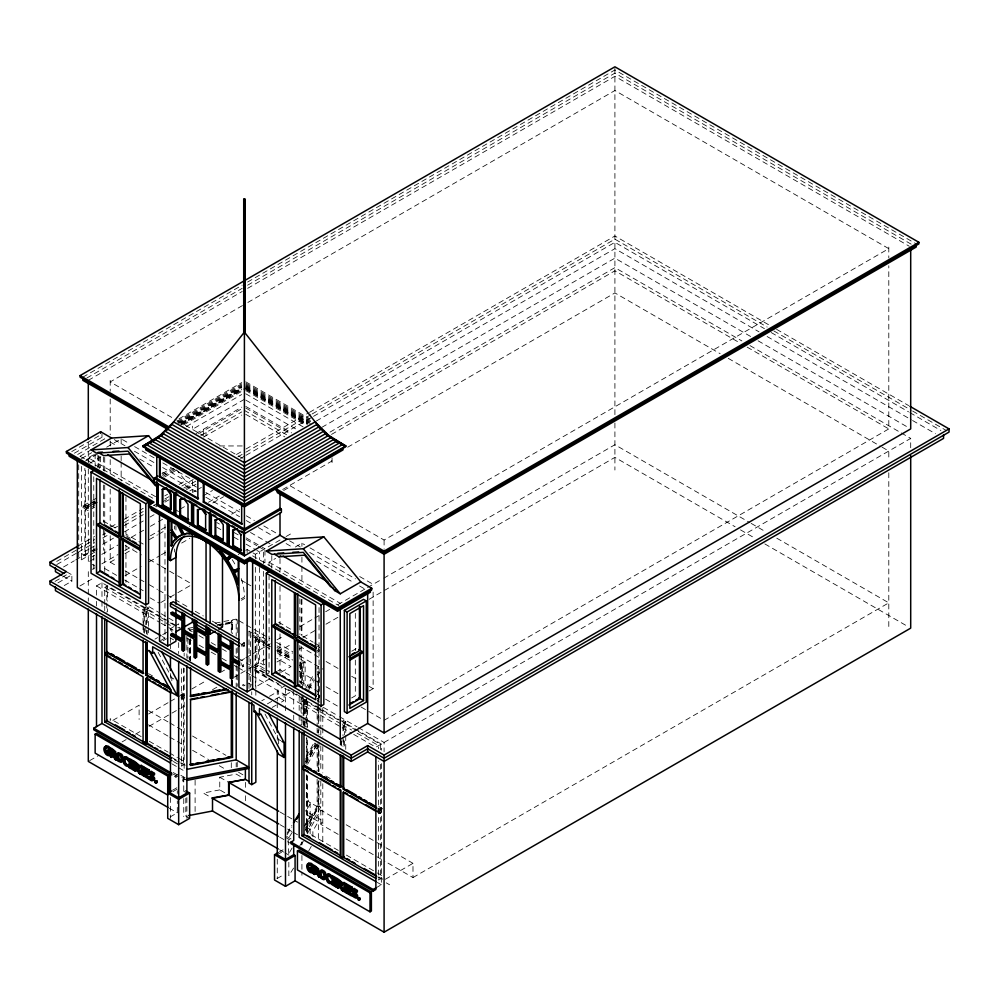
<?xml version="1.0" encoding="UTF-8"?>
<svg xmlns="http://www.w3.org/2000/svg" width="999" height="999" viewBox="0 0 999 999"><rect width="100%" height="100%" fill="white"/><g stroke="black" fill="none" stroke-linecap="round" stroke-linejoin="round"><path stroke-width="0.75" stroke-dasharray="5 3.75" d="M305.657 688.536L313.124 675.599M316.858 669.13L318.356 666.545L318.356 702.11M307.804 687.974L313.249 678.558M308.728 688.149L313.386 680.082M308.866 689.672L313.524 681.605M317.407 674.874L318.968 672.177L318.968 701.173M306.256 756.28L314.023 742.831M305.619 759.153L314.935 743.006M304.982 762.025L315.859 743.181M305.619 762.312L315.721 744.829M305.756 763.835L318.968 740.971M316.92 744.879L306.818 762.374L306.818 737.961M307.592 764.198L318.469 745.354L318.356 771.703M289.598 852.347L292.332 847.602M304.658 826.248L310.14 816.757L304.258 826.023M306.256 825.074L317.133 806.23L317.133 778.77M305.619 827.934L318.044 806.405L318.044 780.469M305.657 829.27L318.356 807.279L307.118 800.786L307.118 802.372L310.14 804.108L306.056 810.539M304.982 830.806L318.968 806.593L318.968 780.644M320.804 780.993L320.804 806.942L306.818 831.156L306.818 774.7M307.118 833.815L320.804 810.102L338.174 820.129M301.236 844.829L303.284 841.27M312.874 836.613L312.874 830.993L318.356 821.503L306.393 814.597M338.174 834.365L320.804 824.337L322.789 820.903L305.145 810.713M308.766 850.761L312.188 844.829M287.088 833.154L291.895 825.386M287.088 834.727L291.895 826.96M307.118 802.372L308.591 800.062M292.183 832.392L288.099 838.823L288.836 854.782M299.85 845.616L302.06 842.145M293.606 868.094L288.836 875.624L288.836 862.224M82.817 377.172L242.17 285.165M247.577 282.055L614.909 69.967L916.183 243.906M86.863 377.997L242.17 288.336M247.577 285.214L614.909 73.127L912.137 244.73M88.299 380.332L242.233 291.458M247.627 288.349L614.909 76.299L909.352 246.291M242.457 305.569L110.202 381.918L176.336 420.092M247.852 302.447L614.909 90.522L888.798 248.651L384.091 540.047L288.274 484.727M71.753 451.56L100.674 434.852M74.376 453.196L101.985 437.262L104.72 438.848L77.335 454.657L154.196 499.025M79.982 456.293L90.21 450.387M81.443 458.603L91.671 452.709M93.556 454.782L88.299 457.817L158.154 498.151M106.693 447.19L119.843 439.597M86.114 459.865L94.83 454.832M85.552 460.976L99.251 453.071M89.66 463.349L100.862 456.88M178.996 418.806L241.733 382.58M177.06 421.191L241.708 383.866M177.585 422.04L241.733 385.002M177.984 422.814L241.746 386.001M178.484 423.401L241.721 386.9M179.932 423.214L241.721 387.55M181.493 423.014L241.733 388.236M181.543 423.464L241.733 388.711M180.906 424.113L241.733 389.048M181.119 424.213L241.721 389.235M180.906 424.9L241.708 389.797M182.817 424.188L244.405 388.636M183.629 424.912L241.708 391.371M186.326 426.523L241.708 394.543M244.405 399.313L192.37 429.358L192.37 426.186M196.016 433.566L241.758 407.167M198.451 433.741L241.758 408.753M200.886 435.502L241.758 411.9M88.299 510.789L82.817 507.629L82.817 506.043L91.533 501.011M92.77 500.299L96.516 498.139M203.571 437.112L241.758 415.072M82.817 507.629L89.036 504.033M90.285 503.309L95.267 500.437M91.096 503.633L84.865 507.23L84.865 468.356M92.345 502.922L94.83 501.486M88.049 506.193L85.552 507.629L85.552 468.756M93.019 503.309L95.517 501.873M91.096 505.219L84.865 508.816L84.865 555.456L91.096 551.873M92.345 504.495L97.315 501.623M88.049 507.767L85.552 509.203L85.552 555.856L88.049 554.42M93.019 504.895L98.002 502.022M92.033 507.055L94.518 505.619M92.033 508.628L94.518 507.192M161.95 473.801L171.191 468.456M162.038 475.324L173.901 468.481M163.274 476.198L175.15 469.343M164.673 476.973L177.859 469.355M179.108 484.453L185.527 480.744L176.761 470.067M78.334 545.791L94.555 536.426M110.777 527.06L117.532 523.164M124.288 519.268L143.207 508.341M164.76 495.891L167.532 494.293M181.855 486.026L193.219 479.47M236.476 454.495L244.58 449.812M245.929 449.038L308.104 413.136M309.453 412.362L614.909 236.001L769.854 325.462M56.706 561.438L76.985 549.737M78.334 548.951L94.555 539.597M102.66 534.915L105.37 533.354M114.823 527.884L117.532 526.323M124.288 522.427L143.207 511.5M153.471 505.569L156.768 503.671M164.835 499.013L168.893 496.678M183.754 488.086L195.916 481.068M237.824 456.88L244.58 452.972M245.929 452.197L310.801 414.735M312.163 413.961L614.909 239.161L767.145 327.048M162.238 502.097L168.794 498.314M185.814 488.474L192.37 484.702M56.781 564.56L77.048 552.859M78.397 552.085L94.618 542.719M102.722 538.036L109.49 534.14M124.351 525.549L143.269 514.622M164.897 502.147L168.943 499.8M186.513 489.66L195.979 484.203M240.572 458.454L244.63 456.106M245.979 455.332L312.2 417.095M313.549 416.321L614.909 242.332L764.422 328.646M88.911 549.175L81.443 553.483L88.486 557.554M90.16 548.451L95.142 545.579M189.773 490.946L192.37 489.448M63.536 566.982L74.351 560.751M75.699 559.964L95.317 548.638M102.722 544.355L113.536 538.124M124.351 531.88L143.269 520.954M150.025 517.057L154.083 514.71M193.269 492.082L195.979 490.521M197.327 489.747L201.386 487.4M316.246 421.079L614.909 248.651L759.04 331.855M92.345 551.148L94.83 549.712M93.019 551.548L98.002 548.663M78.709 464.81L78.709 558.229L81.443 559.815L89.111 555.382M90.397 554.645L95.504 551.698M92.158 556.793L94.643 555.357M55.007 581.406L66.384 574.837M89.648 561.401L95.042 558.279M101.798 554.383L117.994 545.029M131.506 537.237L138.249 533.341M139.61 532.554L143.656 530.219M150.412 526.323L157.155 522.427M158.504 521.64L162.562 519.305M180.12 509.165L185.514 506.056M203.072 495.916L212.525 490.459M321.903 427.31L614.909 258.142L751.335 336.9M57.954 582.854L71.866 574.837L71.866 581.156L64.273 585.539M92.345 569.33L95.042 567.769M101.798 563.873L117.994 554.52M124.75 550.624L131.506 546.728M150.412 535.801L159.865 530.344M161.214 529.57L166.608 526.448M208.466 502.285L219.268 496.053M329.995 432.117L614.909 267.632L741.87 340.921M110.202 535.764L110.202 562.187L116.945 558.291M125.05 553.608L133.142 548.938M149.338 539.585L157.442 534.915M158.791 534.128L165.534 530.232M212.762 502.972L223.564 496.74M331.518 434.403L614.909 270.791L740.384 343.231M79.945 585.976L94.293 577.697M189.273 526.398L189.947 525.998M96.516 595.179L96.516 585.901L101.985 582.742L180.195 627.884M104.72 604.47L104.72 587.487L107.467 585.901L107.467 601.161M124.975 575.799L141.171 566.445M149.263 561.763L160.065 555.531M161.413 554.757L165.459 552.41M181.656 543.069L189.76 538.386M231.593 514.235L239.698 509.552M347.677 447.215L614.909 292.932L720.154 353.683M282.68 489.485L332.043 460.976L329.345 459.428M283.666 490.497L290.971 486.276M143.069 623.301L143.069 608.041L144.892 606.98M238.249 554.67L238.923 554.27M245.779 550.324L247.14 549.525L251.835 552.235M148.551 626.348L148.551 608.041L145.804 609.615L143.069 608.041M160.814 602.534L168.706 597.976M170.017 597.227L176.598 593.431M177.909 592.669L191.059 585.077M253.009 552.922L255.357 554.27L284.877 537.225M286.101 536.525L290.971 533.716M269.056 565.297L269.056 562.175L275.624 558.379M295.342 547.002L301.923 543.206L304.608 544.755M173.976 626.56L170.454 628.596L170.454 631.693M175.15 625.886L178.671 623.851L178.671 627.921M154.957 639.123L157.555 637.624M162.75 634.627L171.828 629.382L171.828 631.917M160.602 640.609L164.985 638.086L164.985 520.704M163.037 640.784L166.533 638.773M241.121 598.863L244.405 596.965A48.414 27.947 60 0 0 240.871 577.434M241.396 600.287L244.68 598.389M249.001 688.561L249.001 631.243L250.362 630.456L250.362 687.125M244.405 642.819L241.671 644.405L241.671 647.564L244.405 645.991L244.405 642.819L240.372 640.496M112.837 720.366L139.111 705.207L139.111 719.43M264.46 672.589L255.157 667.22L255.157 640.334L258.579 638.361L258.579 665.247L269.206 671.378M148.564 713.973L168.843 702.26M170.192 701.485L176.96 697.577M178.309 696.803L185.065 692.894M191.82 688.998L206.693 680.406M220.205 672.614L225.612 669.492M240.484 660.901L244.543 658.566M245.891 657.779L251.298 654.657M252.647 653.883L264.822 646.852M266.171 646.078L270.23 643.731M276.985 639.835L283.741 635.926M299.962 626.56L313.474 618.756M314.835 617.981L320.242 614.86M325.649 611.738L329.695 609.39M337.812 604.707L366.558 588.111M367.545 587.549L382.417 578.958M383.766 578.184L614.909 444.73L749.837 522.627M184.603 695.529L182.78 696.59L182.78 699.75L185.527 698.164M243.719 664.56L242.357 665.359L242.357 666.932L243.719 666.146L243.719 664.56L241.034 663.024M89.648 760.639L99.101 755.182M122.053 741.932L126.099 739.597M135.552 734.14L140.959 731.018M149.063 726.335L170.667 713.86M172.015 713.086L180.12 708.403M181.468 707.629L184.166 706.068M212.525 689.697L217.919 686.575M234.128 677.222L239.523 674.1M240.884 673.326L247.627 669.43M248.976 668.643L253.034 666.308M254.383 665.534L269.33 656.892M277.335 652.272L292.195 643.706M302.997 637.462L316.496 629.67M325.949 624.213L338.099 617.195M369.155 599.263L614.909 457.38L735.127 526.773M255.157 667.22L258.579 665.247M259.465 567.494L259.465 662.587L263.574 664.959L264.947 664.173M276.948 661.987L292.719 652.884M299.288 649.088L301.923 647.564L319.393 657.654M266.321 674.45L269.056 672.864L269.056 576.198M277.66 671.066L280.007 669.705L291.958 676.61M305.145 662.075L301.036 659.702L299.663 660.501L303.771 662.874L305.145 662.075L305.145 686.363M316.983 650.724L319.717 649.15L317.07 647.614M269.63 678.858L255.357 687.1L255.357 565.084M281.231 672.165L290.971 666.545L276.91 658.428M316.983 652.31L319.717 650.724L317.07 649.2M302.41 689.048L302.41 663.661L299.663 665.247L301.036 666.033M285.489 685.514L277.272 690.259L277.272 701.123M261.775 700.786L264.373 699.288M269.555 696.291L278.646 691.058L278.646 697.377L284.116 700.536L284.116 694.218L266.721 704.258M351.723 651.236L356.693 648.363M285.489 695.004L291.358 691.62M272.19 707.429L276.174 705.132M281.468 702.072L284.116 700.536M184.703 764.26L181.418 766.158L181.418 665.746M305.207 699.437L301.923 701.335L340.934 723.85M173.239 774.1L175.936 775.649L178.671 774.075L186.813 778.77L182.705 779.557L182.705 781.143L186.813 780.344L178.671 775.649L175.936 777.234L173.239 775.674M316.783 699.075L319.717 697.377L317.07 695.841M172.515 790.271L177.31 787.512L177.31 793.468M172.802 791.695L177.497 788.973M351.598 697.951L355.332 695.791L355.332 660.027M369.18 690.958L373.127 688.686L373.127 592.107M170.117 816.957L177.31 812.811L177.31 800.898M343.007 723.463L345.741 721.89L345.741 734.09M384.091 720.304L888.798 428.908L888.798 265.746M910.701 447.727L910.701 438.399L375.874 747.19L352.972 733.965M279.395 851.897L283.054 849.799M277.272 854.707L283.142 851.323M381.805 809.377L379.982 810.439L379.982 813.598L381.805 812.549M276.973 878.608L283.054 875.099M381.893 878.109L378.609 880.007L378.609 761.051M385.402 879.257L412.987 863.323L412.987 877.559L386.263 862.125M375.874 887.924L381.343 884.752L381.343 761.038M412.987 877.559L888.798 602.847L775.461 537.425M192.869 627.447L186.888 628.596L192.295 631.718M215.272 623.126L236.189 619.105L236.189 636.113M187.937 629.195L189.335 628.933L190.559 631.043M231.293 633.066L231.293 620.854L237.238 619.705L237.238 635.202M189.947 629.982L192.944 629.407M216.92 624.8L231.905 621.915L231.905 632.592M217.233 625.324L232.205 622.439L232.205 633.129M219.031 625.574L223.526 624.7M225.025 624.412L232.517 622.976L232.517 633.653M224.825 792.806L219.755 789.884L219.755 777.234L236.189 774.075L242.745 777.859M183.754 776.997L183.754 791.233L185.802 790.833M219.755 789.884L203.321 793.044L209.428 796.565M219.755 445.954L242.869 445.954M317.133 671.827L319.58 672.302M317.133 806.23L320.804 806.942M776.598 329.345L908.628 405.582M773.875 330.944L911.288 410.277M912.636 411.051L946.315 430.494M771.166 332.53L908.553 411.85M909.902 412.637L940.883 430.519M767.12 336.526L911.25 419.742M912.587 420.517L935.489 433.728M758.079 340.796L908.004 427.347M749.974 345.604L899.899 432.167M901.248 432.942L910.701 438.399M747.14 347.128L888.798 428.908M728.246 358.354L880.706 446.378M882.055 447.152L888.798 451.048L888.798 460.339M751.186 523.401L766.021 531.967M740.521 529.895L755.381 538.473M764.834 543.931L908.004 626.598M245.742 381.805L309.815 418.806M245.754 383.092L310.402 420.417M245.742 384.228L311.226 422.04M245.729 385.227L309.503 422.053M245.754 386.113L310.327 423.401M245.754 386.775L308.878 423.214M245.742 387.462L307.317 423.014M245.742 387.937L307.267 423.464M245.754 388.236L307.292 423.813M245.754 388.449L307.692 424.213M245.754 389.023L306.556 424.125M245.742 389.41L305.994 424.188M245.754 390.584L305.182 424.912M245.754 393.768L303.833 427.297M245.754 400.087L296.99 429.67M245.754 406.418L291.596 432.879M245.754 407.992L290.247 433.691M244.405 410.377L287.55 435.289M245.754 414.323L284.815 436.875M177.685 420.879L242.42 458.254M122.502 439.622L129.221 443.494M134.59 446.603L154.745 458.241M162.812 462.887L192.37 479.957L192.37 492.532M309.977 547.864L347.602 569.58M359.69 576.56L373.127 584.315M114.261 439.61L125.012 445.816M134.428 451.248L154.595 462.887M162.662 467.544L196.416 487.037M205.856 492.482L239.56 511.95M246.303 515.834L254.395 520.504M263.836 525.961L280.007 535.302M289.548 540.809L300.299 547.015M309.715 552.447L355.432 578.846M110.102 441.945L116.833 445.829M139.71 459.041L154.508 467.582M162.575 472.24L196.416 491.783M205.856 497.227L239.56 516.683M246.303 520.579L250.349 522.914M258.441 527.584L273.264 536.151M286.101 543.556L290.971 546.366M316.533 561.126L354.195 582.879M359.578 585.976L364.96 589.085M250.474 532.479L271.79 544.792M246.216 537.924L260.939 546.428M262.275 547.19L264.947 548.738M216.758 522.502L219.443 524.05M234.153 532.542L238.162 534.852M246.191 539.485L256.893 545.666M258.229 546.441L263.574 549.525L263.574 563.573M216.833 527.285L220.829 529.595M234.153 537.287L238.149 539.597M246.141 544.205L255.469 549.6M256.805 550.362L259.465 551.898L259.465 559.702M269.056 562.175L340.259 603.296M174.563 509.203L178.596 511.538M252.622 555.856L338.911 605.681M154.071 505.282L156.768 506.83M241.671 580.481L245.317 582.592M246.541 583.291L251.411 586.101M82.817 506.043L88.299 509.203M103.359 521.066L117.944 529.495M143.194 544.068L125.949 534.115L125.949 496.79M278.646 622.265L291.908 629.932M302.56 636.076L313.174 642.207M314.498 642.969L319.805 646.041M125.949 535.689L132.58 539.522M317.158 646.078L319.805 647.614M125.187 545.529L141.309 554.845M149.375 559.49L160.127 565.696M161.463 566.483L168.182 570.354M169.53 571.128L176.249 575.012M177.585 575.786L191.021 583.541M326.099 661.525L338.199 668.506M351.636 676.273L357.005 679.37M369.093 686.35L373.127 688.686M238.886 620.666L269.867 638.548M276.598 642.432L292.757 651.773M299.5 655.656L322.789 669.105M254.37 632.767L267.707 640.459M277.035 645.854L291.708 654.32M249.001 631.243L267.67 642.02M276.998 647.414L291.671 655.881M253.109 635.202L269.206 644.492M277.073 649.038L291.783 657.529M299.75 662.125L302.41 663.661M255.082 637.137L267.07 644.043M277.722 650.199L292.357 658.653M251.736 635.988L265.06 643.681M266.396 644.455L270.392 646.753M277.048 650.599L291.708 659.065M267.495 645.479L256.868 639.348L256.868 666.233L267.495 672.364M276.785 650.849L292.732 660.052M255.157 640.334L264.46 645.704M265.784 646.465L269.767 648.776M277.734 653.371L292.345 661.8M110.202 562.187L116.945 566.071M125.05 570.754L138.549 578.546M139.897 579.32L143.943 581.655M149.338 584.777L157.442 589.447M158.791 590.234L165.534 594.13M166.883 594.904L173.639 598.801M174.987 599.575L189.822 608.154M195.23 611.263L203.321 615.946M212.275 621.103L222.49 627.01M299.063 671.216L319.305 682.904M326.049 686.8L338.199 693.818M361.139 707.055L382.729 719.53M240.372 643.656L244.405 645.991M104.72 568.506L118.007 576.173M124.65 580.007L143.232 590.734M299.925 681.206L313.211 688.873M314.535 689.635L319.842 692.707M92.083 564.373L95.017 566.058M150.1 597.864L159.503 603.296M317.42 694.467L320.105 696.016M325.487 699.125L340.259 707.654M317.145 700.636L319.817 702.172M149.001 606.718L159.79 612.949M161.139 613.723L175.974 622.29M199.051 635.614L204.445 638.736M211.201 642.632L216.608 645.754M222.003 648.863L228.759 652.772M234.166 655.881L236.863 657.442M238.212 658.229L244.967 662.125M246.316 662.899L250.374 665.247M251.723 666.021L265.222 673.826M323.376 707.392L338.224 715.958M339.573 716.745L357.105 726.86M358.454 727.647L384.091 742.444L384.091 751.772M148.551 608.041L145.804 606.455L145.804 624.875M254.445 669.18L265.097 675.324M345.741 721.89L343.007 720.304L343.007 735.676M255.082 670.341L267.083 677.26M268.406 678.034L279.071 684.19M288.399 689.572L300.387 696.49M254.445 670.754L338.998 719.567M339.585 719.917L381.343 744.018L381.343 750.212M159.703 616.845L146.491 609.228L146.491 624.487M161.014 617.607L168.943 622.19M170.267 622.951L179.508 628.284M338.311 719.967L303.971 700.149L303.971 715.409M356.893 730.694L343.693 723.076L343.693 733.753M358.216 731.455L380.656 744.417L380.656 750.524M241.034 664.597L243.719 666.146M104.72 587.487L157.193 617.769M158.541 618.556L173.339 627.097M342.282 724.637L351.698 730.069M357.08 733.179L378.609 745.604L378.609 748.701M96.516 585.901L159.815 622.452M161.164 623.226L173.289 630.232M186.888 638.086L192.295 641.196M199.051 645.104L204.445 648.214M211.201 652.122L216.608 655.232M222.003 658.353L228.759 662.25M234.166 665.371L236.863 666.932M238.212 667.707L244.967 671.615M246.316 672.389L250.374 674.737M251.723 675.511L340.846 726.972M342.195 727.747L351.623 733.191M66.808 571.915L71.866 574.837M63.012 576.048L71.866 581.156M170.067 637.849L173.589 639.884M248.314 683.029L253.009 685.739M162.288 636.525L164.985 638.086M158.192 652.359L171.828 677.821L175.112 679.72M265.01 714.023L278.646 739.485L280.831 740.759M148.551 673.663L152.51 675.948M181.556 692.719L184.203 694.243M325.836 776.011L331.119 779.07M378.758 806.568L382.717 808.853M181.506 694.268L184.153 695.791M378.708 808.116L381.343 809.652M180.831 694.667L183.466 696.191L183.466 667.195M378.022 808.516L380.656 810.039L380.656 761.201M181.556 695.878L184.203 697.402M377.335 808.915L382.717 812.012M181.506 697.439L184.153 698.963M377.385 810.526L381.343 812.811M180.831 697.826L183.466 699.35L183.466 764.972L180.831 763.448M376.698 810.913L380.656 813.198L380.656 878.82L378.022 877.297M377.335 812.075L379.982 813.598M148.464 710.601L168.494 722.177M169.83 722.939L184.528 731.43M192.545 736.051L225.949 755.344M346.191 824.762L375.574 841.732M376.91 842.494L384.927 847.127M386.263 847.901L412.987 863.323M238.561 772.277L243.881 775.349M148.464 724.837L168.494 736.4M169.83 737.175L184.528 745.654M192.545 750.286L208.579 759.54M219.268 765.709L225.949 769.567M346.191 838.985L375.574 855.956M376.91 856.73L384.927 861.363M219.755 777.234L228.621 782.354M280.045 812.037L292.158 819.03M293.506 819.804L297.54 822.14M305.831 826.922L312.874 830.993M141.146 736.588L110.202 718.731L110.202 720.828M149.226 741.246L168.057 752.122M169.405 752.909L177.472 757.567M178.821 758.341L184.203 761.45M338.336 850.436L307.392 832.579L307.392 773.863M346.416 855.107L376.011 872.189M377.36 872.964L384.091 876.847M171.853 757.479L180.195 762.299M181.231 762.899L185.252 765.222M378.708 876.91L382.742 879.232M174.226 759.64L179.508 762.687M386.276 882.854L389.56 884.752M173.339 761.5L177.372 763.835M280.045 824.687L292.158 831.68M293.506 832.454L297.54 834.789M172.028 763.91L177.422 767.02M178.759 767.794L184.153 770.903L184.153 668.331M377.31 882.417L381.343 884.752M286.663 836.413L291.358 839.123M173.289 772.539L177.322 774.874M285.489 837.324L290.334 840.122M279.595 837.087L286.301 840.958M287.65 841.732L290.334 843.281M183.754 791.233L186.888 793.044M279.595 849.737L283.629 852.06M284.965 852.834L288.986 855.156M189.635 818.343L185.802 816.133L185.802 798.276M169.218 808.141L177.31 812.811M231.293 620.854L232.517 622.976M888.798 247.065L888.798 257.967M888.798 472.739L888.798 628.146M614.909 68.382L614.909 415.384M614.909 423.039L614.909 470.029M384.091 540.047L384.091 549.363M355.332 613.361L355.332 650.686M345.741 735.626L345.741 749.362M344.368 722.677L344.368 734.889M344.368 740.996L344.368 748.626M343.693 739.859L343.693 747.489M343.007 737.087L343.007 746.365M341.633 740.933L341.633 747.04M340.946 739.809L340.946 747.439M340.259 740.197L340.259 746.303M332.043 457.817L332.043 462.562M322.789 707.829L322.789 726.41M322.789 727.959L322.789 737.262M322.789 746.553L322.789 772.889M322.789 783.728L322.789 841.732M320.804 707.629L320.804 728.995M320.804 730.531L320.804 735.102M320.804 745.903L320.804 771.84M320.804 810.102L320.804 824.337M319.043 607.567L319.043 649.537M319.043 651.123L319.043 697.777M318.968 707.28L318.968 724.063M318.968 725.599L318.968 734.752M318.968 742.494L318.968 771.49M318.356 703.658L318.356 723.763M318.356 729.944L318.356 733.041M318.356 780.981L318.356 840.858M318.044 672.002L318.044 705.581M318.044 707.105L318.044 723.888M318.044 729.994L318.044 733.054M318.044 745.366L318.044 771.315M317.133 705.406L317.133 726.773M317.133 728.296L317.133 732.866M317.133 743.668L317.133 771.128M310.14 802.534L310.14 836.113M307.392 701.261L307.392 721.34M307.392 722.889L307.392 727.522M307.392 739.884L307.392 764.597M306.818 699.812L306.818 727.272M306.356 697.564L306.356 717.657M306.356 719.205L306.356 726.935M306.356 737.749L306.356 764.035M306.356 774.849L306.356 833.591M305.145 699.987L305.145 726.548M304.982 699.45L304.982 716.246M304.982 722.339L304.982 726.922M304.658 699.75L304.658 715.009M304.658 721.116L304.658 725.699M304.058 699.275L304.058 716.058M304.058 722.165L304.058 725.224M303.971 721.515L303.971 726.086M303.771 662.874L303.771 686.101M303.771 700.049L303.771 715.534M303.771 721.728L303.771 724.824M303.147 696.041L303.147 715.883M303.147 717.407L303.147 723.513M302.41 696.865L302.41 698.451M301.923 543.206L301.923 546.316M301.923 557.217L301.923 565.009M301.923 566.57L301.923 583.703M301.923 599.275L301.923 635.102M301.923 695.004L301.923 713.686M301.923 719.755L301.923 724.5M301.923 841.87L301.923 844.904M301.923 855.531L301.923 875.274M301.723 683.678L301.723 664.06L300.349 663.261L301.036 659.702M301.236 599.55L301.236 635.314M301.236 646.228L301.236 683.541M301.036 664.447L301.036 684.577M301.036 698.513L301.036 713.998M301.036 715.546L301.036 724.837M300.699 664.647L300.699 682.567M299.862 598.763L299.862 634.527M299.85 645.441L299.85 682.742M299.176 696.59L299.176 713.598M299.176 715.147L299.176 722.876M293.706 690.259L293.706 709.028M293.706 715.209L293.706 719.854M285.489 688.224L285.489 713.623M280.007 558.578L280.007 572.477M280.007 586.376L280.007 624.987M280.007 633.928L280.007 672.864M278.646 739.485L278.646 743.93M277.272 702.672L277.272 710.426M277.272 735.252L277.272 741.458M277.272 859.177L277.272 878.521M271.79 555.694L271.79 568.169M264.947 550.299L264.947 562.774M263.574 571.366L263.574 664.959M255.844 668.406L255.844 688.686M255.844 690.234L255.844 698.039M255.357 554.27L255.357 558.903M251.736 691.733L251.736 694.829M247.14 549.525L247.14 552.622M245.379 782.354L245.379 789.797M245.379 795.741L245.379 801.697M243.032 643.618L243.032 646.778M237.238 647.589L237.238 658.441M237.238 666.183L237.238 686.313M237.238 762.212L237.238 766.87M236.189 648.488L236.189 657.767M236.189 665.496L236.189 687.15M236.189 762.687L236.189 766.957M232.517 680.968L232.517 687.075M232.205 680.431L232.205 686.538M231.905 679.907L231.905 686.013M231.293 680.369L231.293 686.475M231.293 762.699L231.293 768.381M206.056 432.517L206.056 435.676M203.321 429.358L203.321 435.676M195.105 780.207L195.105 813.598M190.559 638.673L190.559 660.039M190.26 639.672L190.26 661.038M189.947 639.148L189.947 660.514M189.335 639.61L189.335 659.452M187.937 638.473L187.937 658.566M186.888 636.313L186.888 658.191M186.888 797.514L186.888 818.343M184.153 653.071L184.153 656.118M183.754 798.676L183.754 816.533M178.671 642.619L178.671 653.508M175.936 525.412L175.936 530.044M175.936 775.649L175.936 777.234M174.563 526.036L174.563 529.095M174.563 549L174.563 552.06M171.828 677.821L171.828 680.781M170.454 637.899L170.454 642.557M170.454 644.105L170.454 648.763M170.454 673.588L170.454 678.234M170.454 797.514L170.454 818.343M148.551 627.872L148.551 635.501M147.178 608.828L147.178 624.088M147.178 630.194L147.178 634.777M146.491 630.594L146.491 633.641M145.804 626.298L145.804 632.504M144.443 607.242L144.443 622.502M144.443 628.608L144.443 633.191M143.756 625.961L143.756 607.642L106.781 586.301L106.781 601.56M143.756 627.484L143.756 633.591M143.069 624.825L143.069 632.454M125.949 545.029L125.949 582.342M121.154 438.848L121.154 445.079M121.154 455.981L121.154 460.651M121.154 462.212L121.154 480.894M110.202 380.332L110.202 391.246M110.202 399.013L110.202 434.752M110.202 440.971L110.202 447.19M110.202 459.615L110.202 475.162M110.202 489.148L110.202 526.436M107.467 608.791L107.467 611.838M106.781 603.084L106.781 612.237M104.72 457.38L104.72 471.278M104.72 485.177L104.72 523.788M104.72 531.518L104.72 571.665M104.72 606.018L104.72 610.651M103.359 457.005L103.359 471.004M103.359 485.002L103.359 522.327M103.359 530.107L103.359 550.324M101.985 434.103L101.985 437.262M101.985 582.742L101.985 599.75M101.985 601.298L101.985 607.479M100.612 456.88L100.612 467.782M99.251 456.181L99.251 468.618M98.564 455.794L98.564 466.67M97.877 455.294L97.877 467.757M96.516 601.361L96.516 606.006M95.142 453.808L95.142 466.258M93.769 476.698L93.769 571.665M88.299 442.507L88.299 462.712M88.299 468.931L88.299 562.187M88.299 571.665L88.299 601.223M81.443 466.383L81.443 559.815M232.18 559.627A48.414 27.947 60 0 1 235.739 565.671M243.719 684.327L242.357 685.127L243.719 685.913L245.092 685.127L243.719 684.327"/><path stroke-width="1.5" d="M320.055 872.651L320.105 871.74M149.126 773.214L149.488 772.14A3.134 1.811 60 0 1 150.537 771.89L153.534 773.975C155.894 777.06 145.392 768.83 152.422 776.685C156.393 780.119 151.061 782.879 149.076 778.583L149.076 777.247L151.299 779.57L152.747 779.62L149.126 773.214L145.929 771.253L144.967 771.815L144.967 769.605L148.401 771.59L149.35 770.079L145.005 767.569L144.043 768.119L144.043 776.161L148.401 778.683L149.35 777.172L145.929 775.199L144.967 775.748L144.967 772.764L148.164 774.612L149.126 773.101L148.164 773.651L144.967 771.815M150.075 772.652L150.449 771.578A3.134 1.811 60 0 1 151.486 771.34L154.495 773.426L154.495 774.7L153.471 775.212M352.959 889.784L353.334 888.71A3.134 1.811 60 0 1 354.37 888.461L357.38 890.559L357.38 891.832L356.343 892.344C346.491 884.028 364.585 904.807 351.948 895.716C350.874 892.232 356.431 900.199 355.519 895.354C354.195 893.618 350.924 891.832 352.372 889.26A3.134 1.811 60 0 1 353.409 889.023L356.418 891.108L356.418 892.382M325.212 876.385L324.675 877.746M151.149 772.639C150.724 775.249 157.692 778.633 153.371 780.406M117.233 754.607L118.456 752.697L121.528 754.133A3.771 2.185 60 0 1 122.852 756.293L123.339 759.078M124.013 758.528L124.825 756.88L126.411 756.767L129.233 759.003L129.233 760.289C127.61 760.801 123.327 755.494 124.001 761.35C123.401 765.796 129.208 764.485 129.233 765.971C125.899 767.894 122.702 763.074 122.989 760.002M326.885 875.661L327.697 874.013L329.295 873.888L332.118 876.135L332.118 877.422C330.594 878.546 326.96 872.489 326.835 877.684C326.498 880.394 329.42 884.04 332.118 881.817L332.118 883.091C324.75 886.7 324.013 868.281 331.156 876.685L331.156 877.971M104.895 747.502L105.744 745.853L108.154 746.153A6.319 3.646 60 0 1 109.965 747.639L110.427 749.45L109.39 749.949C104.97 742.319 102.61 754.183 108.579 754.67L109.54 754.108C106.319 754.045 103.896 747.24 107.567 746.79M307.767 864.635L308.616 862.986L311.026 863.273A6.319 3.646 60 0 1 312.849 864.772L313.311 866.583L312.275 867.082C307.854 859.44 305.482 871.315 311.463 871.802L312.425 871.24C309.315 870.953 307.005 865.321 310.015 863.835A6.319 3.646 60 0 1 311.888 865.321L312.35 867.132M176.398 538.561L173.938 540.859L171.141 545.904L173.252 541.246L176.398 538.561L174.875 536.338M325.999 877.859L324.375 879.07L321.328 876.96M293.494 822.789L299.113 813.735M296.703 819.192L298.301 816.608M168.282 428.708L244.405 332.105L320.529 428.708M326.036 434.627L345.741 445.954L244.405 504.458L143.069 445.954L160.077 435.377L173.664 421.89L244.405 462.724L315.147 421.89L328.733 435.377L345.741 445.954L345.741 446.753L244.405 505.257L143.069 446.753L143.069 445.954L162.775 434.627M320.529 870.441L321.865 869.792L324.413 871.265A3.771 2.185 60 0 1 325.724 873.426L326.161 875.236M226.061 559.24L226.748 558.853L223.526 554.145L219.78 550.187L219.106 550.586L226.061 559.24L230.469 555.157M226.748 558.853L230.057 555.781M238.249 558.965L238.249 569.005L232.829 570.679L227.148 560.839L232.367 555.993M227.148 560.839L233.054 555.594M153.234 441.046L164.086 432.804M243.719 199.276L245.092 199.276L245.092 332.979L244.405 333.366L243.719 332.979L243.719 199.276L245.092 199.276M168.232 428.072L80.082 377.172L80.082 375.587L614.909 66.808L918.918 242.32L918.918 243.906L384.091 552.697L275.899 490.234L275.899 488.648L384.091 551.111L918.918 242.32M243.719 332.979L245.092 332.979M152.672 502.897L66.384 453.071L66.384 451.498L100.612 431.73L111.576 438.049L148.551 435.676L153.409 441.608M157.38 486.963L128.009 451.161L96.666 453.171L91.034 449.912L111.576 438.049M91.034 449.912L128.009 447.54L148.551 435.676M91.034 472.052L145.804 503.671L148.551 502.097L148.551 603.296L145.804 604.87L91.034 573.251L91.034 472.052L93.769 470.467M167.72 429.62L165.035 431.168L244.405 476.998L323.776 431.168L321.091 429.62M162.762 433.828L160.077 435.377L244.405 484.065L328.733 435.377L324.712 433.054M162.812 434.265L157.467 437.362L244.405 487.549L331.343 437.362L324.663 433.504M161.326 435.651L146.104 444.418L244.405 501.173L342.707 444.418L328.821 436.426M143.069 446.753L148.476 443.631M151.174 442.07L153.883 440.509M156.768 454.408L156.768 478.371L244.405 528.971L280.007 508.416L281.381 509.203L281.381 512.375L244.405 533.716L154.021 481.53L154.021 478.371L157.992 476.086M159.503 476.798L160.19 476.398L198.526 498.538L197.852 498.926L159.503 476.798L159.503 457.604M123.764 583.603L120.479 585.501L119.106 584.715L119.106 538.061L97.877 525.811L97.877 524.225L100.612 522.652M171.091 509.577L170.404 509.965L162.238 505.257L162.238 489.448L162.924 489.048L162.924 504.857L171.091 509.577L171.091 493.756M162.238 489.448L167.008 488.236L164.286 488.773M63.849 573.376L49.95 565.347L49.95 562.187L76.985 546.578M157.442 504.857L158.129 504.47L174.513 513.923L173.826 514.31L157.442 504.857L157.442 482.717M162.238 505.257L162.924 504.857M179.857 499.612L184.615 498.414L179.857 499.612L179.857 515.422L188.012 520.129L188.012 504.32L183.928 498.801M120.479 492.182L120.479 537.275L123.764 535.377M317.145 424.3L244.405 466.296L171.666 424.3M909.977 406.356L949.05 428.908L949.05 432.08L384.091 758.253L367.657 748.763L351.223 758.253L49.95 584.315L49.95 581.156L66.384 571.665L49.95 562.187M177.71 494.418L175.2 492.969L175.2 515.109L175.886 514.71L192.258 524.163L192.258 503.508M179.857 515.422L180.532 515.022L188.699 519.742M203.321 502.097L204.008 501.698L242.357 523.838L241.671 524.225L203.321 502.097L203.321 482.904M197.465 509.777L198.152 509.378L198.152 525.199L206.306 529.907L205.619 530.307L197.465 525.586L197.465 509.777L201.548 508.966L205.619 514.485L205.619 530.307M96.516 573.251L140.335 598.551L140.335 503.671L96.516 478.371L96.516 573.251L100.612 570.879L108.579 575.474M177.735 525.536L182.243 534.902L179.021 535.901L176.548 538.186L171.141 530.269L171.828 529.87L171.828 521.266M171.141 545.904L171.141 532.267L171.828 531.868L171.828 545.516M334.053 439.26L244.405 491.021L154.758 439.26M205.619 514.485L206.306 514.098M175.2 515.109L191.571 524.562L192.258 524.163M336.863 441.071L244.405 494.443L151.948 441.071M192.944 503.209L192.944 525.349L193.631 524.962L210.002 534.415L210.002 512.275M339.747 442.794L244.405 497.839L149.063 442.794M197.465 525.586L198.152 525.199M178.821 525.199L183.329 534.565L187.225 533.179L189.723 533.429M215.072 519.942L219.156 519.143L223.239 524.662L223.239 540.471L215.072 535.751L215.072 519.942L218.481 519.005M190.784 531.518L191.546 534.078L192.233 533.678M192.944 525.349L209.315 534.802L210.002 534.415M210.689 513.461L210.689 535.601L211.376 535.202L227.76 544.655M169.093 518.493L169.093 559.802L170.454 560.601L175.936 557.442A48.414 27.947 60 0 1 184.74 536.051M215.072 535.751L215.759 535.364L222.752 539.398M236.763 529.308L237.45 528.908L233.366 529.72L233.366 545.529L241.533 550.237L240.846 550.636L232.68 545.929L232.68 530.107L236.763 529.308L240.846 534.827L240.846 550.636M154.021 478.371L244.405 530.556L281.381 509.203M240.846 534.827L241.533 534.428M228.434 545.841L229.121 545.454L244.405 554.27L243.719 554.67L228.434 545.841L228.434 523.713M232.68 545.929L233.366 545.529M156.768 481.53L156.768 505.257L244.405 555.856L280.007 535.302L286.863 539.248L323.826 536.875L360.801 581.942L371.765 588.274L371.765 589.847L337.525 609.615L249.887 559.015L244.405 562.175L148.551 506.83M238.986 646.016L170.454 606.455L170.454 603.296L173.202 601.71L239.036 639.722M66.384 451.498L154.021 502.097L148.551 505.257L244.405 560.601L249.887 557.43L337.525 608.029L371.765 588.274M151.286 506.83L151.286 510.002L244.405 563.761L249.887 560.601L337.525 611.201L370.392 592.22L370.392 590.109M360.801 581.942L340.259 593.806L334.628 590.546L303.284 552.36L271.953 554.37L266.321 551.111L286.863 539.248M232.829 570.679L238.923 568.618M233.666 572.415L238.249 571.003L238.249 584.652L233.666 572.415L237.787 570.966M184.603 633.528L184.603 650.199L183.242 650.998L181.868 650.199L181.868 641.907L171.141 635.714L171.141 634.128L181.868 640.322L181.868 620.554L171.141 614.36L171.141 612.774L172.515 611.987L181.893 617.407M106.781 619.867L106.781 651.922L107.467 651.523M107.467 654.682L106.781 655.082L106.781 720.704L143.756 742.045L144.443 741.658M274.45 554.233L278.971 556.83L280.794 555.781M266.321 551.111L303.284 548.738L323.826 536.875M266.321 573.251L321.091 604.87L323.826 603.296L323.826 704.495L321.091 706.068L266.321 674.45L266.321 573.251L269.056 571.665M171.141 634.128L172.515 633.341L181.893 638.761M175.499 632.005L181.993 628.259M184.59 626.76L192.37 622.265L206.181 630.244M171.141 635.714L172.515 634.914M183.242 613.049L183.242 631.231L184.603 630.431L193.993 635.851M183.242 650.998L183.242 632.804L184.603 632.017M195.329 620.029L195.329 628.334L196.703 627.534L206.094 632.954M147.178 649.937L152.66 653.109L154.021 652.31L177.31 695.791L171.828 692.632L149.276 650.511M159.503 514.597L159.503 641.246L167.72 645.991L175.936 641.246L175.936 608.803M208.117 632.941L210.165 634.128L215.097 631.281M218.793 629.145L222.49 627.01L222.49 555.294M145.804 641.67L145.804 675.237L147.64 674.188M195.329 648.089L206.056 654.283L206.056 636.101L195.329 629.907L195.329 648.089L196.703 647.302L206.094 652.722M207.43 627.01L207.43 645.192L208.803 644.405L218.182 649.825M219.53 633.99L219.53 642.295L220.891 641.508L230.282 646.927M183.242 632.804L193.968 638.998L193.968 657.192L195.329 657.979L196.703 657.192L196.703 650.274M171.89 774.899L93.769 729.794L93.769 728.209L101.985 723.476L170.679 763.136M104.72 618.381L104.72 721.89L107.467 720.304M299.051 684.802L295.754 686.7L294.368 685.901L294.368 639.273L273.164 627.035L273.164 625.424L275.899 623.851L278.559 625.374M334.628 590.546L335.989 589.76M195.329 657.979L195.329 649.675L206.056 655.868L206.056 664.173L207.43 664.959L208.803 664.173L208.803 647.502M219.53 662.062L230.257 668.256L230.257 650.074L219.53 643.88L219.53 662.062L220.891 661.276L230.282 666.695M167.72 795.029L95.142 753.134L95.142 734.153L96.516 733.366L169.093 775.274L169.093 792.781M231.631 640.983L231.631 659.165L232.992 658.378L239.698 662.25M207.43 664.959L207.43 646.778L218.157 652.971L218.157 671.153L219.53 671.94L220.891 671.153L220.891 664.235M295.754 593.381L295.754 638.473L299.051 636.575M344.368 610.401L363.549 599.338L366.283 600.923L366.283 702.122L347.115 713.186L344.368 711.613L344.368 610.401L347.115 611.987L366.283 600.923M109.478 749.999L110.427 748.151M109.54 752.035L108.579 752.584L106.98 750.724L107.929 750.162L110.464 751.623L110.464 755.132C105.232 758.541 100.424 744.63 107.193 746.703A6.319 3.646 60 0 1 109.003 748.189L109.478 748.713M219.53 671.94L219.53 663.648L230.257 669.842L230.257 678.134L231.631 678.933L232.992 678.134L232.992 661.475M111.588 757.429L111.588 754.233L112.55 753.683L112.55 756.88L110.664 756.892L110.664 748.85L111.626 748.301L115.772 751.822L115.597 754.257L113.586 755.082L116.059 760.014L117.02 759.452L114.535 754.52M106.98 750.724L109.503 752.172L110.464 751.623M111.588 753.346C114.81 756.218 114.523 750.386 111.588 750.299L111.588 753.346L112.55 752.784L114.373 753.633M111.588 754.233L113.611 754.295L112.55 753.683M110.664 756.892L111.626 756.343M112.65 754.844L114.86 759.315L115.822 758.765L114.161 755.406M143.069 640.084L143.069 673.663L106.094 652.31L106.094 655.481L143.069 676.822L143.069 742.444L145.804 744.03L147.64 742.969M271.79 674.45L315.609 699.75L315.609 604.87L271.79 579.57L271.79 674.45L276.486 671.74M128.284 760.851L129.233 759.003M130.107 767.007L134.465 769.53L133.504 770.079L129.146 767.569L129.146 759.515L130.107 758.965L134.465 761.488L134.465 762.437L133.504 762.986L130.07 761.001L130.07 763.211L133.267 765.059L134.228 764.497L133.267 766.008L130.07 764.16L130.07 767.145M238.923 560.451L238.923 687.1L247.14 691.845L252.622 688.686L340.259 739.285L367.657 723.463L384.091 732.954L910.701 428.908L910.701 248.626M128.209 760.801L129.233 760.289M130.07 763.211L131.031 762.662L134.228 764.497M129.146 759.515L133.504 762.037L134.465 761.488M130.07 764.16L131.031 763.611L131.031 766.595L134.465 768.581L133.504 770.079M135.452 771.203L135.452 768.006L137.462 768.056L136.401 767.457L136.401 770.654L134.515 770.666L134.515 762.624L135.477 762.075L139.623 765.584L139.448 768.031L137.437 768.855L139.91 773.788L140.871 773.226L138.399 768.293M129.146 767.569L131.031 766.595M135.452 764.073C138.386 764.16 138.661 769.992 135.452 767.12L135.452 764.073L136.401 763.523L138.761 765.609M135.452 767.12L138.474 767.344M140.197 773.126L141.084 773.638L141.084 767.232L140.197 765.896L141.159 765.346L143.856 766.907L142.894 768.281L142.008 767.769L142.008 774.175L143.856 774.125L143.856 774.949L142.894 775.511L140.197 773.95L141.159 772.564M140.197 766.72L142.045 766.683M134.515 770.666L136.401 770.654M140.197 765.896L142.894 767.457L143.856 766.907M136.501 768.618L138.711 773.089L140.871 773.226M140.197 773.95L141.159 773.388M142.008 774.175L143.856 774.125M144.043 768.119L148.401 770.641L149.35 770.079M351.96 654.245L354.458 652.809M152.66 653.109L152.66 646.778L253.996 705.282L253.996 711.613L255.357 710.813M348.913 656.805L360.115 650.337L360.115 606.793M144.043 776.161L145.005 775.611M349.725 658.703L362.175 651.523L362.175 653.096L349.725 660.289M153.534 773.975L154.495 773.426M153.409 779.32L150.1 776.735L148.401 777.734L148.401 778.683M253.996 711.613L259.465 714.772L260.839 713.985L284.116 757.467L278.646 754.307L256.094 712.175M154.932 780.918L157.018 781.006L157.018 782.542L156.056 783.104L154.932 782.454L154.932 780.918L157.018 781.006M154.932 782.454L157.018 782.542M95.142 734.153L167.72 776.061L169.093 775.274M171.316 790.971L167.72 793.044L178.671 799.375L189.635 793.044L189.635 818.343L178.671 824.674L167.72 818.343L167.72 776.061M170.454 689.098L170.454 793.044L178.671 797.789L186.888 793.044L186.888 665.709M350.724 703.196L353.209 701.76M355.706 700.324L358.191 698.888M348.913 705.032L360.115 698.563L360.115 653.471M363.549 700.536L349.85 708.441L349.85 613.573L363.549 605.669L363.549 700.536L358.853 697.826M249.001 702.497L249.001 783.041L251.736 784.627L255.844 782.254L255.844 712.075M49.95 581.156L351.223 755.094L367.657 745.604L384.091 755.094L949.05 428.908M259.465 714.772L259.465 708.441L351.223 761.413L367.657 751.935L384.091 761.413L943.568 438.399L943.568 434.602M343.693 756.643L343.693 788.698L344.368 788.298M375.874 756.468L375.874 889.497L373.127 891.083L290.971 843.643L290.971 842.057L293.706 840.484L293.706 727.584M301.923 732.23L301.923 835.738L304.108 834.477M910.701 455.507L910.701 628.146L384.091 932.192L295.08 880.806L285.489 886.338L274.538 880.007L274.538 854.707L278.184 852.609M297.44 850.948L298.813 850.161L371.391 892.07L371.391 911.038L370.017 911.825L297.44 869.929L297.44 850.948L370.017 892.856L371.391 892.07M277.272 750.761L277.272 854.707L285.489 859.452L293.706 854.707L295.08 855.506L295.08 880.806M274.538 854.707L285.489 861.038L295.08 855.506M312.35 865.833L313.311 865.284M313.336 868.755L311.463 869.717L309.852 867.844L310.814 867.294L313.336 868.755L313.336 872.264C308.104 875.661 303.296 861.762 310.077 863.835M314.473 874.562L314.473 871.365L315.522 871.977L315.434 874.013L313.549 874.025L313.549 865.983L314.498 865.434L318.656 868.943L318.469 871.39L316.458 872.202L318.943 877.134L319.892 876.585L317.42 871.652M309.852 868.793L310.814 867.294M314.473 870.466C317.682 873.351 317.407 867.519 314.473 867.432L314.473 870.466L317.507 870.703M316.483 871.415L315.522 871.977L318.943 877.134M313.549 874.025L315.434 874.013M343.693 791.857L343.693 857.479L344.368 857.08M331.156 876.685L332.118 876.135M336.376 887.212L332.018 884.689L332.018 876.647L332.979 876.098L337.337 878.608L337.337 879.557L336.376 880.119L332.954 878.133L332.954 880.344L336.151 882.179L337.1 881.63L336.151 883.141L332.954 881.293L332.954 884.277L333.903 883.728L337.337 885.701L336.376 887.212L337.337 886.65M331.081 877.934L332.118 877.422M332.954 878.133L333.903 877.584L333.903 879.782L337.1 881.63M332.954 880.344L333.903 879.782M332.018 876.647L336.376 879.17L337.337 878.608M332.954 881.293L333.903 880.743L333.903 883.728M338.324 888.336L338.324 885.139L339.385 885.751L339.285 887.774L337.4 887.799L337.4 879.757L338.361 879.195L342.507 882.716L342.332 885.151L340.309 885.976L342.794 890.908L343.756 890.359L341.271 885.426M338.324 884.24C341.546 887.124 341.258 881.293 338.324 881.205L338.324 884.24L339.285 883.69L341.109 884.54M343.069 890.259L343.968 890.771L343.968 884.365L343.069 883.029L344.031 882.479L346.74 884.04L345.779 885.414L344.892 884.902L344.892 891.295L346.74 891.258L346.74 892.082L345.779 892.631L343.069 891.071L344.031 889.697M343.069 883.853L344.917 883.815M337.4 887.799L338.361 887.249M344.892 884.902L346.74 884.864M343.069 883.029L345.779 884.59L346.74 884.04M346.915 885.251L347.877 884.702L352.235 887.212L351.273 888.71L347.839 886.737L347.839 888.935L351.036 890.783L351.998 890.234L351.036 891.732L347.839 889.897L347.839 892.881L351.273 894.854L351.273 895.803L346.915 893.293L346.915 885.251L351.273 887.761L352.235 887.212M339.385 885.751L341.596 890.221L343.756 890.359M343.069 891.071L344.031 890.521M347.839 888.935L348.801 888.386L351.998 890.234M344.892 891.295L346.74 891.258M347.839 889.897L348.801 889.335L348.801 892.319L352.235 894.305M346.915 893.293L347.877 892.744M347.839 892.881L348.801 892.319M356.418 891.108L357.38 890.559M351.273 894.854L352.972 893.868L356.293 896.453M357.817 898.051L359.89 898.138L359.89 899.674L358.928 900.236L357.817 899.587L357.817 898.051L359.89 898.138M290.971 842.057L373.127 889.497L375.874 887.924M150.749 442.532L143.069 445.954L145.804 445.954M129.171 764.647C122.989 766.308 124.588 752.384 129.158 760.251M181.843 534.84L177.235 537.787L171.828 529.87M183.329 534.565L186.538 533.578L190.285 533.953L189.448 531.143M191.446 695.316L198.938 693.88M201.935 693.306L204.932 692.732M212.425 691.283L219.917 689.847M222.914 689.273L225.911 688.686M190.26 696.141L226.211 689.223M228.022 689.46L190.559 696.665L190.559 667.669M190.26 699.3L197.752 697.864M200.749 697.29L203.746 696.703M211.239 695.267L218.719 693.83M221.716 693.244L229.208 691.808M189.947 764.397L192.944 763.823M195.941 763.236L198.938 762.662M206.431 761.226L213.923 759.777M216.92 759.203L219.917 758.628M227.41 757.192L230.407 756.605M190.26 764.922L232.205 756.855L232.205 691.233M232.517 757.379L190.559 765.459L190.559 699.837L232.517 691.758L232.517 757.379L231.293 755.256L231.293 691.171M186.888 769.33L236.189 759.839L248.439 766.907L248.439 768.493L186.888 780.394L186.813 778.77L248.439 766.907M188.774 815.559L212.512 811.001L278.259 848.95M278.709 823.913L228.621 795.004L228.621 782.354L245.379 779.37L249.126 781.53M228.621 795.004L211.863 797.976L278.259 836.3M322.165 870.791C311.975 870.166 327.872 888.635 324.775 873.975A3.771 2.185 60 0 0 323.451 871.827C319.755 868.668 320.467 878.109 324.001 877.996M329.108 874.837C325.999 876.273 328.621 883.041 332.118 881.817M102.522 452.085L98.039 452.372L103.684 455.631L129.37 453.983L155.07 485.302L157.33 486.6M112.962 451.423L118.931 451.036M277.797 553.284L283.766 552.909M292.719 552.335L298.689 551.947M278.971 556.83L304.658 555.182L330.357 586.5L333.741 588.461M113.586 755.082L114.935 754.307L114.81 752.372L110.664 748.85M137.437 768.855L138.786 768.081L138.674 766.146L134.515 762.624M316.458 872.202L317.807 871.44L317.694 869.505L313.549 865.983M340.309 885.976L341.658 885.214L341.546 883.278L337.4 879.757M356.256 897.539C361.526 896.053 350.537 890.009 355.369 889.797M129.233 765.971L127.073 765.409M110.464 755.132L108.816 754.819M313.336 872.264L312.312 872.127M191.546 534.078L195.292 534.44M120.904 761.8L122.852 761.3L123.214 758.366L124.313 757.217L128.284 759.552M331.193 883.016L328.159 880.906M338.062 442.532L345.741 445.954M316.571 425.124L319.243 426.66L244.405 469.867L169.568 426.66M318.806 427.422L321.466 428.958L244.405 473.439L167.345 428.958M323.526 431.768L326.211 433.316L244.405 480.544L162.612 433.316M334.927 440.509L344.393 445.966M80.082 375.587L169.568 427.26M166.933 428.896L82.817 380.332L82.817 378.234M170.042 489.997L172.565 491.446M189.048 500.974L191.571 502.422L191.571 524.562M194.206 503.946L196.728 505.394M203.022 509.028L205.544 510.489M213.212 514.91L215.734 516.371M222.028 520.004L224.55 521.466M232.255 525.911L234.802 527.385M241.171 531.056L243.719 532.529L243.719 554.67M107.742 454.807L153.858 481.443M283.017 556.006L327.822 581.88M210.689 535.601L227.073 545.054L227.073 522.914M151.373 503.721L69.118 456.231L69.118 454.133M358.891 649.625L362.175 651.523M104.595 524.95L112.562 529.545M115.21 531.068L119.193 533.366M127.198 537.986L129.845 539.522M132.505 541.058L136.476 543.356M281.206 626.91L283.866 628.446M286.513 629.969L290.497 632.267M293.144 633.803L295.804 635.339M298.501 636.887L307.779 642.257M310.439 643.781L315.746 646.852M119.83 534.527L99.937 523.039L99.937 479.508M139.773 546.041L122.527 536.088L122.527 492.557M295.117 635.726L275.212 624.238L275.212 580.706M316.383 648.014L297.814 637.287L297.814 593.756M97.877 524.225L119.106 536.488L119.106 489.835M120.479 537.275L140.372 548.763M273.164 625.424L294.393 637.687L294.393 592.594M295.754 638.473L315.659 649.962M140.372 550.349L120.479 538.861L120.479 585.501M315.659 651.548L295.754 640.059L295.754 686.7M170.454 603.296L238.986 642.856M111.226 577.01L113.886 578.533M125.862 585.451L123.214 583.928L123.214 538.836M128.521 586.987L131.169 588.523M135.152 590.821L137.812 592.345M277.223 672.839L279.882 674.375M282.53 675.911L285.19 677.434M289.173 679.732L291.82 681.268M298.501 685.127L302.472 687.424M305.132 688.948L314.41 694.317M119.83 582.767L99.937 571.278L99.937 526.186M139.773 594.28L122.527 584.315L122.527 539.223M295.117 683.965L275.212 672.477L275.212 627.384M316.383 696.241L297.814 685.514L297.814 640.421M171.141 612.774L181.868 618.968L181.868 612.25M195.329 628.334L206.056 634.527L206.056 625.511M219.53 642.295L230.257 648.488L230.257 640.184M183.242 631.231L193.968 637.424L193.968 619.243M207.43 645.192L218.157 651.385L218.157 633.204M231.631 659.165L239.673 663.811M239.673 665.384L231.631 660.739L231.631 678.933M61.751 575.312L55.432 571.665L55.432 567.869M160.939 635.751L77.335 587.487L77.335 459.29M147.178 643.618L55.432 590.646L55.432 586.85M281.93 741.383L284.116 742.657L284.116 757.467M111.426 653.808L114.073 655.332M116.708 656.855L124.625 661.438M127.273 662.961L136.513 668.294M139.161 669.817L141.796 671.34M151.136 676.735L153.784 678.259M156.418 679.782L159.066 681.306M163.024 683.603L169.63 687.412M304.658 765.371L311.263 769.18M313.898 770.704L316.546 772.227M319.18 773.763L321.828 775.286M324.463 776.81L327.11 778.333M331.069 780.619L333.716 782.142M336.351 783.666L341.633 786.712M347.015 789.822L356.256 795.167M358.903 796.69L361.538 798.213M364.185 799.737L366.82 801.26M369.468 802.784L374.737 805.831M106.781 651.922L143.756 673.264M170.267 688.573L146.491 674.849L146.491 642.794M343.693 788.698L376.698 807.754M145.804 675.237L170.904 689.722M376.011 808.154L343.007 789.085L343.007 755.519M108.104 655.844L110.739 657.367M113.386 658.89L116.021 660.414M118.669 661.937L122.627 664.223M125.262 665.759L127.909 667.282M130.544 668.806L138.474 673.376M150.449 680.294L146.491 678.009L146.491 743.631L171.578 758.116M153.097 681.817L155.732 683.341M158.379 684.864L161.014 686.4M163.661 687.924L167.62 690.209M305.294 769.692L307.942 771.216M321.141 778.845L330.382 784.178M333.029 785.701L335.664 787.224M338.311 788.748L340.946 790.271L340.946 855.893L303.971 834.552L303.971 768.93M345.005 792.619L347.652 794.143M350.287 795.666L358.216 800.249M366.133 804.819L375.374 810.152M170.904 692.894L145.804 678.408L145.804 744.03M376.011 811.313L343.007 792.257L343.007 857.879L340.259 856.293L340.259 790.671L303.284 769.33L303.284 766.158L340.259 787.512L340.259 755.456M228.621 782.354L278.709 811.263M115.385 724.887L124.625 730.219M127.273 731.743L129.907 733.266M132.555 734.789L135.19 736.313M148.501 743.993L152.46 746.29M155.095 747.814L157.742 749.337M160.377 750.861L169.63 756.193M307.305 835.676L309.94 837.212M319.18 842.544L332.392 850.161M335.027 851.685L337.674 853.221M347.015 858.603L349.65 860.139M352.297 861.662L354.932 863.186M364.185 868.518L374.737 874.625M343.693 857.479L376.698 876.535M104.72 721.89L171.99 760.726M301.923 835.738L375.911 878.458M375.961 881.642L299.176 837.324L299.176 730.606M93.769 728.209L171.89 773.313M185.802 790.833L189.635 793.044M132.18 761.113L134.465 762.437M143.856 767.731L142.969 767.22L142.969 773.613M145.929 769.055L149.35 771.028M352.235 888.161L348.801 886.188L348.801 888.386M110.352 749.4L108.042 747.002M132.093 764.223L134.228 765.459M149.126 774.05L145.929 772.202L145.929 775.199M334.977 881.355L337.1 882.579M349.875 889.959L351.998 891.183M309.852 867.844L312.375 869.305L312.375 872.814M150.1 776.735L151.024 779.058M352.909 893.83L352.909 895.166M128.209 765.209L128.284 766.52M331.094 882.329L331.156 883.653M142.058 773.913L143.856 774.949M144.967 775.748L149.35 778.121M332.979 884.14L336.376 886.263M344.93 891.046L346.74 892.082M358.778 899.038L359.89 899.674M114.86 759.315L116.059 760.014M138.711 773.089L139.91 773.788M341.596 890.221L342.794 890.908M167.869 807.354L88.299 761.425L88.299 609.003M151.611 779.532L152.323 779.982M311.026 871.615L309.103 869.929M340.197 881.18L341.646 882.741M316.346 867.407L317.645 868.643M113.474 750.286L114.91 751.835M323.139 871.165L324.675 872.889M310.914 864.135L311.7 864.697M329.957 875.112L330.681 875.648M324.725 432.804L336.788 441.97M107.442 754.02L106.219 752.796M126.423 764.959L125.287 763.773M119.58 761.038L118.456 759.839M353.921 892.232L354.558 892.881M151.036 775.099L151.686 775.748M215.022 546.278L217.832 549.25M303.284 548.738L340.259 593.806M128.009 447.54L154.283 479.557M331.256 876.26L332.043 877.384M219.842 518.743L221.466 520.954M203.858 510.776L205.494 512.986M167.82 489.348L170.267 492.657M166.321 488.636L170.404 494.155L170.404 509.965M227.834 560.439L233.516 570.279M171.141 532.267L175.724 538.961M121.803 755.756C114.698 748.164 120.879 767.881 122.34 757.754M268.331 713.161L284.116 742.657M161.513 651.498L177.31 680.981L177.31 695.791M340.896 886.313L342.545 889.659M317.033 872.539L318.693 875.898M138.012 769.18L139.673 772.539M234.353 572.027L238.087 581.418M180.145 526.148L184.003 534.178M179.708 527.822L181.631 531.83M105.357 751.236L105.744 752.047M124.825 763.061L124.176 761.375M118.007 759.103L117.233 756.493M353.072 890.683L353.409 891.508M150.2 773.551L150.537 774.375M327.06 878.508L327.335 879.382M320.529 875.424L320.105 873.626M325.212 874.887L325.249 875.661M916.183 244.955L916.183 247.065L384.091 554.27L277.272 492.607L277.272 490.497M384.091 551.111L384.091 732.954M384.091 755.094L384.091 932.192M373.127 889.497L373.127 891.083M370.017 892.856L370.017 911.825M367.657 592.182L367.657 723.463M367.657 745.604L367.657 751.935M359.44 606.405L359.44 649.937M359.44 653.071L359.44 698.164M358.778 897.489L358.928 900.236M351.273 887.761L351.273 888.71M351.223 755.094L351.223 761.413M351.036 890.783L351.036 891.732M347.115 611.987L347.115 713.186M345.841 884.352L345.841 890.746M345.779 884.59L345.779 885.414M345.779 891.82L345.779 892.631M344.031 882.479L344.031 883.303M343.007 447.802L343.007 449.912L244.405 506.83L145.804 449.912L145.804 447.802M340.946 755.069L340.946 787.112L303.971 765.771L303.971 732.192M340.259 609.54L340.259 739.285M337.525 608.029L337.525 611.201M336.376 879.17L336.376 880.119M336.151 882.179L336.151 883.141M321.091 604.87L321.091 706.068M315.434 866.882L315.434 869.917M311.463 869.717L311.463 871.802M293.706 844.879L293.706 854.707M285.489 722.926L285.489 859.452M285.489 861.038L285.489 886.338M280.007 492.607L280.007 508.416M280.007 513.061L280.007 535.302M277.272 718.181L277.272 732.155M252.622 562.05L252.622 688.686M251.736 702.572L251.736 784.627M249.887 557.43L249.887 560.601M247.14 562.1L247.14 691.845M245.379 768.131L245.379 779.37L228.946 782.529L228.946 795.179L212.512 798.351L212.512 811.001M244.405 198.888L244.405 528.971M244.405 530.556L244.405 555.856M244.405 560.601L244.405 563.761M241.671 505.044L241.671 524.225M236.189 693.343L236.189 759.839M232.992 641.708L232.992 658.378M231.905 692.232L231.905 756.318M229.121 524.787L229.121 545.454M220.891 634.59L220.891 641.508M220.891 644.605L220.891 661.276M215.759 519.555L215.759 535.364M211.376 514.547L211.376 535.202M210.165 543.706L210.165 623.214M210.165 629.445L210.165 634.128M209.315 512.674L209.315 534.802M208.803 627.734L208.803 644.405M206.056 541.283L206.056 620.841M204.008 482.505L204.008 501.698M197.852 479.745L197.852 498.926M196.703 620.616L196.703 627.534M196.703 629.12L196.703 647.302M193.631 504.295L193.631 524.962M192.37 535.776L192.37 614.547M192.37 619.18L192.37 622.265M184.603 613.773L184.603 630.431M180.532 499.213L180.532 515.022M178.671 661.263L178.671 797.789M178.671 799.375L178.671 824.674M175.886 492.569L175.886 514.71M175.936 553.209L175.936 604.17M173.826 492.182L173.826 514.31M171.141 521.665L171.141 530.269M170.454 656.518L170.454 670.479M167.72 519.343L167.72 645.991M160.19 458.691L160.19 476.398M158.129 483.803L158.129 504.47M156.056 781.555L156.056 783.104M148.401 770.641L148.401 771.59M148.164 773.651L148.164 774.612M147.178 642.407L147.178 674.45M147.178 677.609L147.178 743.231M145.804 503.671L145.804 604.87M142.894 767.457L142.894 768.281M142.894 774.687L142.894 775.511M141.159 765.346L141.159 766.171M136.401 763.523L136.401 766.558M133.504 762.037L133.504 762.986M133.267 765.059L133.267 766.008M131.031 760.451L131.031 762.662M123.214 493.706L123.214 535.689M109.503 752.172L109.503 755.694M108.579 752.584L108.579 754.67M107.929 750.162L107.929 751.111M101.985 616.758L101.985 723.476M100.612 431.73L100.612 433.304M96.516 613.736L96.516 726.635M88.299 381.893L88.299 439.398M170.454 560.601A48.414 27.947 60 0 1 204.695 540.834A48.414 27.947 60 0 1 238.923 600.124M121.416 759.078C115.697 768.643 116.533 743.843 121.416 759.078M324.288 876.21C318.581 885.776 319.418 860.976 324.288 876.21M116.271 755.157C114.111 761.65 125.325 765.659 121.89 756.855A3.771 2.185 60 0 0 120.579 754.695L117.495 753.246L116.271 755.157"/></g></svg>
